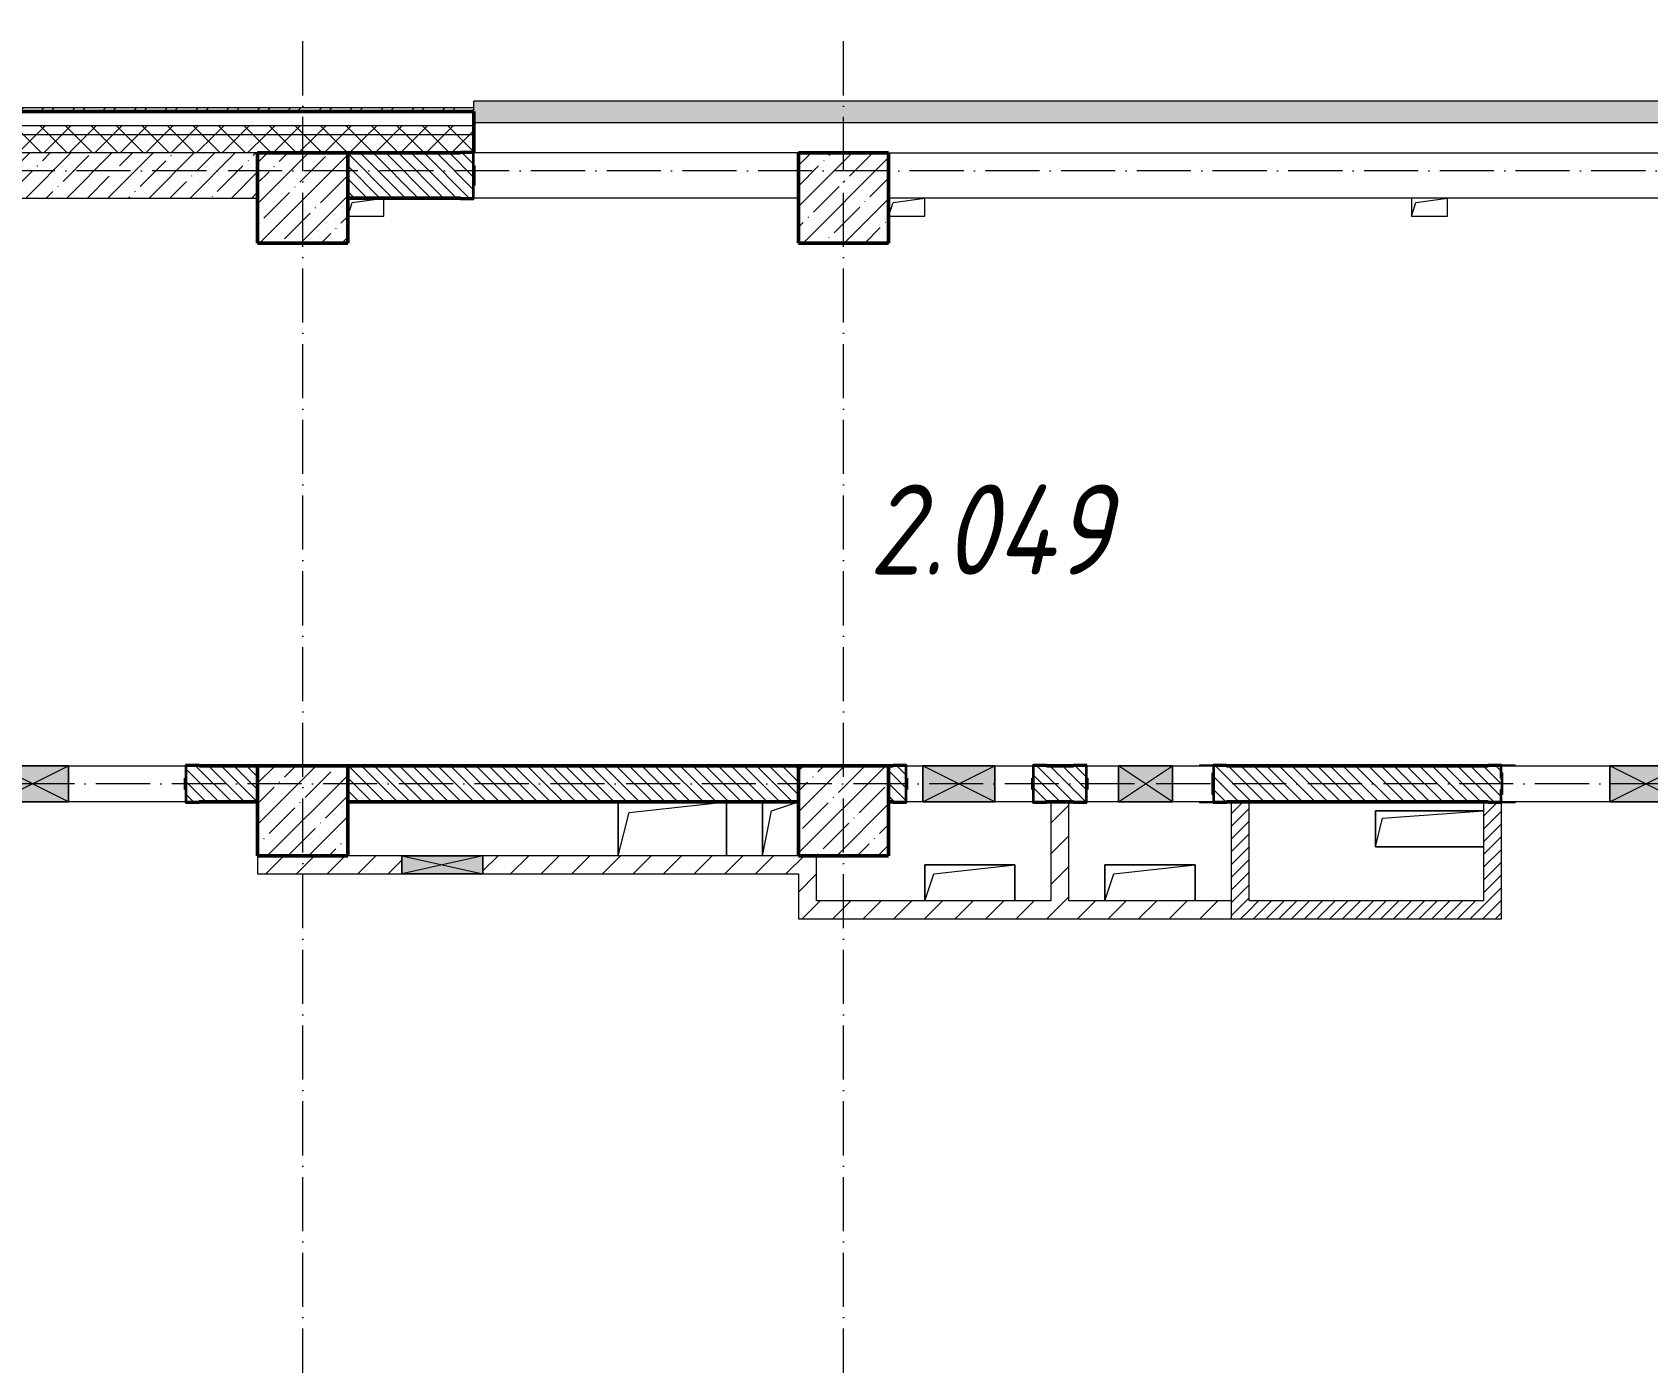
# Model space of a CAD drawing. Header units: millimetres. Extents: x -213536 to 1564669, y -45299 to 942238.
# Drawn here: x 568833 to 577793, y 574313 to 581695 of the extents above; entities that cross this region are included whole.
import ezdxf

# ---------------------------------------------------------------- set-up
doc = ezdxf.new("R2010")
doc.units = ezdxf.units.MM
doc.linetypes.add('50_200_ШТРИХ_1Т_ш5_п1_п1_', pattern=[700, 500, -100, 0, -100])
for name, color, linetype, lineweight in [('3.1) ЖБ окна 1.2 м', 102, 'Continuous', 30), ('A-DETL-GENF-OTLN', 7, 'Continuous', 9), ('A-FLOR-____-OTLN', 7, 'Continuous', 9), ('A-GENM-____-MCUT', 7, 'Continuous', 25), ('A-GENM-____-OTLN', 7, 'Continuous', 9), ('A-GENM-____-OTLN-1', 7, 'Continuous', 25), ('A-GLAZ-____-OTLN', 7, 'Continuous', 9), ('A-WALL-____-MCUT-1', 7, 'Continuous', 9), ('A-WALL-____-MCUT-2', 7, 'Continuous', 50), ('A-WALL-____-MCUT-3', 7, 'Continuous', 9), ('A-WALL-____-OTLN', 7, 'Continuous', 9), ('A-WALL-____-PATT-1', 7, 'Continuous', 9), ('A-WALL-FNSH-MCUT-1', 7, 'Continuous', 9), ('I-WALL-____-OTLN', 7, 'Continuous', 9), ('S-COLS-____-MCUT', 7, 'Continuous', 50), ('S-COLS-____-OTLN', 7, 'Continuous', 9), ('S-GRID-____-OTLN-1', 7, '50_200_ШТРИХ_1Т_ш5_п1_п1_', 9), ('Марки помещений', 7, 'Continuous', 9)]:
    doc.layers.add(name, color=color, linetype=linetype, lineweight=lineweight)
doc.layers.add('A-GLAZ-____-OTLN-1', color=7, linetype='Continuous', lineweight=9, true_color=0xc0c0c0)
doc.styles.add('ISOCPEUR_I_3', font='isocpeui.ttf', dxfattribs={"width": 0.85, "height": 2.2})
pattern_1 = [(45, (544282.64, 571544.04), (-70.71068, 70.71068), []), (135, (544282.64, 571544.04), (-70.71068, -70.71068), [])]
pattern_2 = [(45, (544282.64, 571544.04), (-114.04925, 114.04925), []), (45, (544396.69, 571544.04), (-114.04925, 114.04925), [201.612, -40.322, 3.353, -36.97])]
pattern_3 = [(135, (544282.637, 571544.04), (-35.35534, -35.35534), [])]
pattern_4 = [(45, (544282.64, 571544.04), (-84.8528, 84.8528), [])]
pattern_5 = [(45, (544282.637, 571544.04), (-35.35534, 35.35534), [])]

# ---------------------------------------------------------------- blocks, each defined once
blk = doc.blocks.new('BSC_Колонна _Прямоугольная - 500х500-V70-АР1_План отверстий 2 этажа в осях 1-64_А-ГГ')
at = {"layer": 'S-COLS-____-OTLN'}
h = blk.add_hatch(dxfattribs=at)
h.set_pattern_fill('FP_99', color=256, style=0, pattern_type=2)
h.set_pattern_definition([(45, (-29050, -5831.04), (-114.04925, 114.04925), []), (45, (-28935.95, -5831.04), (-114.04925, 114.04925), [201.613, -40.323, 3.353, -36.97])])
h.paths.add_polyline_path([(-250, -250), (250, -250), (250, 250), (-250, 250)], flags=0)
at = {"layer": 'S-COLS-____-MCUT'}
for p, q in [((250, 250), (-250, 250)), ((-250, 250), (-250, -250)), ((250, -250), (250, 250)), ((-250, -250), (250, -250))]:
    blk.add_line(p, q, dxfattribs=at)
blk = doc.blocks.new('BSC_Колонна _Прямоугольная - 500х500-V86-АР1_План отверстий 2 этажа в осях 1-64_А-ГГ')
at = {"layer": 'S-COLS-____-OTLN'}
h = blk.add_hatch(dxfattribs=at)
h.set_pattern_fill('FP_115', color=256, style=0, pattern_type=2)
h.set_pattern_definition([(45, (-26050, -5831.04), (-114.0493, 114.0493), []), (45, (-25935.95, -5831.04), (-114.0493, 114.0493), [201.613, -40.323, 3.353, -36.97])])
h.paths.add_polyline_path([(-250, -250), (250, -250), (250, 250), (-250, 250)], flags=0)
at = {"layer": 'S-COLS-____-MCUT'}
for p, q in [((250, 250), (-250, 250)), ((-250, 250), (-250, -250)), ((250, -250), (250, 250)), ((-250, -250), (250, -250))]:
    blk.add_line(p, q, dxfattribs=at)
blk = doc.blocks.new('BSC_Колонна _Прямоугольная - 500х500-V99-АР1_План отверстий 2 этажа в осях 1-64_А-ГГ')
at = {"layer": 'S-COLS-____-OTLN'}
h = blk.add_hatch(dxfattribs=at)
h.set_pattern_fill('FP_128', color=256, style=0, pattern_type=2)
h.set_pattern_definition([(45, (-26050, -9231.04), (-114.04925, 114.04925), []), (45, (-25935.95, -9231.04), (-114.04925, 114.04925), [201.613, -40.323, 3.353, -36.97])])
h.paths.add_polyline_path([(-250, -250), (250, -250), (250, 250), (-250, 250)], flags=0)
at = {"layer": 'S-COLS-____-MCUT'}
for p, q in [((250, 250), (-250, 250)), ((-250, 250), (-250, -250)), ((250, -250), (250, 250)), ((-250, -250), (250, -250))]:
    blk.add_line(p, q, dxfattribs=at)
blk = doc.blocks.new('Фахверк_СКБ_Уголок - 250_2700-27497298-АР1_План отверстий 2 этажа в осях 1-64_А-ГГ')
at = {"layer": 'A-GENM-____-MCUT'}
for p, q in [((200, 181), (125, 181)), ((125, 181), (125, 106)), ((200, 175), (200, 181)), ((125, 106), (131, 106)), ((131, 106), (131, 175)), ((131, 175), (200, 175)), ((131, -6), (125, -6)), ((125, -6), (125, -81)), ((125, -81), (200, -81)), ((131, -75), (131, -6)), ((200, -75), (131, -75)), ((200, -81), (200, -75))]:
    blk.add_line(p, q, dxfattribs=at)
blk = doc.blocks.new('Фахверк_СКБ_Уголок - 200_3960_зеркало-28268689-АР1_План отверстий 2 этажа в осях 1-64_А-ГГ')
at = {"layer": 'A-GENM-____-MCUT'}
for p, q in [((200, 156), (125, 156)), ((125, 156), (125, 81)), ((131, 81), (131, 150)), ((131, 150), (200, 150)), ((200, 150), (200, 156)), ((125, 81), (131, 81)), ((131, 19), (125, 19)), ((125, 19), (125, -56)), ((131, -50), (131, 19)), ((125, -56), (200, -56)), ((200, -50), (131, -50)), ((200, -56), (200, -50))]:
    blk.add_line(p, q, dxfattribs=at)
blk = doc.blocks.new('Фахверк_СКБ_Уголок - 200_3960-28268576-АР1_План отверстий 2 этажа в осях 1-64_А-ГГ')
at = {"layer": 'A-GENM-____-MCUT'}
for p, q in [((200, 156), (125, 156)), ((125, 156), (125, 81)), ((131, 81), (131, 150)), ((131, 150), (200, 150)), ((200, 150), (200, 156)), ((125, 81), (131, 81)), ((131, 19), (125, 19)), ((125, 19), (125, -56)), ((131, -50), (131, 19)), ((125, -56), (200, -56)), ((200, -50), (131, -50)), ((200, -56), (200, -50))]:
    blk.add_line(p, q, dxfattribs=at)
blk = doc.blocks.new('154_Стойка_СКБ_Уголок - СМ-2180_200-28268025-АР1_План отверстий 2 этажа в осях 1-64_А-ГГ')
at = {"layer": 'A-GENM-____-MCUT'}
for p, q in [((125, 156), (125, 81)), ((200, 156), (125, 156)), ((131, 81), (131, 150)), ((131, 150), (200, 150)), ((200, 150), (200, 156)), ((125, 81), (131, 81)), ((131, 19), (125, 19)), ((125, 19), (125, -56)), ((131, -50), (131, 19)), ((125, -56), (200, -56)), ((200, -50), (131, -50)), ((200, -56), (200, -50))]:
    blk.add_line(p, q, dxfattribs=at)
blk = doc.blocks.new('Стойка_Влож_Полоса боковая - Полоса-V142-АР1_План отверстий 2 этажа в осях 1-64_А-ГГ')
at = {"layer": 'A-GENM-____-OTLN'}
for p, q in [((-5, 60), (0, 60)), ((-5, -60), (-5, 60)), ((0, -60), (-5, -60))]:
    blk.add_line(p, q, dxfattribs=at)
blk = doc.blocks.new('Стойка_Влож_Уголок_Опорный - Уголок-28213941-АР1_План отверстий 2 этажа в осях 1-64_А-ГГ')
at = {"layer": 'A-GENM-____-OTLN'}
for p, q in [((-212, -6), (-212, 0)), ((0, 0), (0, -6)), ((-212, -75), (-212, -6)), ((-212, -6), (-206, -6)), ((-212, -75), (-206, -75)), ((-6, -6), (0, -6)), ((-6, -75), (0, -75)), ((0, -6), (0, -75))]:
    blk.add_line(p, q, dxfattribs=at)
blk = doc.blocks.new('154_Стойка_СКБ_Уголок - СМ-2480_200-28346303-АР1_План отверстий 2 этажа в осях 1-64_А-ГГ')
at = {"layer": 'A-GENM-____-MCUT'}
for p, q in [((125, 156), (125, 81)), ((200, 156), (125, 156)), ((131, 81), (131, 150)), ((131, 150), (200, 150)), ((200, 150), (200, 156)), ((125, 81), (131, 81)), ((131, 19), (125, 19)), ((125, 19), (125, -56)), ((131, -50), (131, 19)), ((125, -56), (200, -56)), ((200, -50), (131, -50)), ((200, -56), (200, -50))]:
    blk.add_line(p, q, dxfattribs=at)
blk = doc.blocks.new('Стойка_Влож_Полоса боковая - Полоса-28213942-АР1_План отверстий 2 этажа в осях 1-64_А-ГГ')
at = {"layer": 'A-GENM-____-OTLN'}
for p, q in [((-5, 60), (0, 60)), ((-5, -60), (-5, 60)), ((0, 31), (0, -31)), ((0, -60), (-5, -60))]:
    blk.add_line(p, q, dxfattribs=at)
blk = doc.blocks.new('AR_Отверстие прямоугольное _в плите_ - AR_Отверстие прямоугольное _в плите_-V147-АР1_План отверстий 2 этажа в осях 1-64_А-ГГ')
at = {"layer": 'A-GENM-____-OTLN'}
for p, q in [((250, 100), (-250, 100)), ((-250, 100), (-250, -100)), ((-200, 50), (250, 100)), ((250, -100), (250, 100)), ((-250, -100), (-200, 50))]:
    blk.add_line(p, q, dxfattribs=at)
blk = doc.blocks.new('AR_Отверстие прямоугольное _в плите_ - AR_Отверстие прямоугольное _в плите_-V157-АР1_План отверстий 2 этажа в осях 1-64_А-ГГ')
at = {"layer": 'A-GENM-____-OTLN'}
for p, q in [((300, 100), (-300, 100)), ((-300, 100), (-300, -100)), ((-260, 60), (300, 100)), ((-300, -100), (-260, 60)), ((-300, -100), (300, -100))]:
    blk.add_line(p, q, dxfattribs=at)
blk = doc.blocks.new('AR_Отверстие прямоугольное _в плите_ - AR_Отверстие прямоугольное _в плите_-V166-АР1_План отверстий 2 этажа в осях 1-64_А-ГГ')
at = {"layer": 'A-GENM-____-OTLN'}
for p, q in [((-100, -50), (-75, 25)), ((-75, 25), (100, 50)), ((100, -50), (100, 50)), ((-100, -50), (100, -50))]:
    blk.add_line(p, q, dxfattribs=at)
blk = doc.blocks.new('AR_Отверстие прямоугольное _в плите_ - AR_Отверстие прямоугольное _в плите_-V171-АР1_План отверстий 2 этажа в осях 1-64_А-ГГ')
at = {"layer": 'A-GENM-____-OTLN'}
for p, q in [((-100, 50), (-100, -50)), ((-100, -50), (-75, 25)), ((-75, 25), (100, 50)), ((100, -50), (100, 50)), ((-100, -50), (100, -50))]:
    blk.add_line(p, q, dxfattribs=at)
blk = doc.blocks.new('AR_Отверстие прямоугольное _в плите_ - AR_Отверстие прямоугольное _в плите_-V178-АР1_План отверстий 2 этажа в осях 1-64_А-ГГ')
at = {"layer": 'A-GENM-____-OTLN'}
for p, q in [((-100, 150), (-100, -150)), ((-100, -150), (-50, 100)), ((-50, 100), (100, 150))]:
    blk.add_line(p, q, dxfattribs=at)
blk = doc.blocks.new('AR_Отверстие прямоугольное _в плите_ - AR_Отверстие прямоугольное _в плите_-V182-АР1_План отверстий 2 этажа в осях 1-64_А-ГГ')
at = {"layer": 'A-GENM-____-OTLN'}
for p, q in [((-300, 150), (-300, -150)), ((-300, -150), (-240, 90)), ((-240, 90), (300, 150)), ((300, -150), (300, 150))]:
    blk.add_line(p, q, dxfattribs=at)
blk = doc.blocks.new('Отлив_СКБ - Отлив витража_120_НВФ-31885513-АР1_План отверстий 2 этажа в осях 1-64_А-ГГ')
at = {"layer": 'A-GLAZ-____-OTLN-1'}
for points in [[(7800, 2), (7800, 120), (0, 120), (0, 2), (4800.7, 2)], [(7800, 0), (7800, 2), (0, 2), (0, 0), (4800.7, 0)]]:
    blk.add_hatch(color=256, dxfattribs=at).paths.add_polyline_path(points, flags=0)
at = {"layer": 'A-GLAZ-____-OTLN'}
for p, q in [((0, 83), (0, 120)), ((7800, 120), (0, 120)), ((7800, 120), (7800, 83)), ((0, 2), (7800, 2)), ((7800, 0), (0, 0))]:
    blk.add_line(p, q, dxfattribs=at)
blk = doc.blocks.new('AR_Отверстие прямоугольное _в стене_ - AR_Отверстие прямоугольное _в стене__ЭОМ-36402302-АР1_План отверстий 2 этажа в осях 1-64_А-ГГ')
at = {"layer": 'A-GLAZ-____-OTLN'}
blk.add_hatch(color=256, dxfattribs=at).paths.add_polyline_path([(200, 100), (-200, 100), (-200, -100), (200, -100)], flags=0)
at = {"layer": 'A-DETL-GENF-OTLN'}
for p, q in [((-200, -100), (-200, 100)), ((-200, 100), (200, 100)), ((200, 100), (-200, -100)), ((-200, 100), (200, -100)), ((200, 100), (-200, 100)), ((-200, 100), (-200, -100)), ((200, 100), (200, -100)), ((200, -100), (200, 100)), ((200, -100), (-200, -100)), ((-200, -100), (200, -100))]:
    blk.add_line(p, q, dxfattribs=at)
blk = doc.blocks.new('AR_Отверстие прямоугольное _в стене__БезПР - AR_Отверстие прямоугольное _в стене__БезПР-36392850-АР1_План отверстий 2 этажа в осях 1-64_А-ГГ')
at = {"layer": 'A-GLAZ-____-OTLN'}
blk.add_hatch(color=256, dxfattribs=at).paths.add_polyline_path([(150, 100), (-150, 100), (-150, -100), (150, -100), (150, 85.2)], flags=0)
at = {"layer": 'A-DETL-GENF-OTLN'}
for p, q in [((-150, -100), (-150, 100)), ((-150, 100), (150, 100)), ((150, 100), (-150, -100)), ((-150, 100), (150, -100)), ((150, 100), (-150, 100)), ((-150, 100), (-150, -100)), ((150, 100), (150, -100)), ((150, -100), (150, 100)), ((150, -100), (-150, -100)), ((-150, -100), (150, -100))]:
    blk.add_line(p, q, dxfattribs=at)
blk = doc.blocks.new('AR_Отверстие прямоугольное _в стене__БезПР - AR_Отверстие прямоугольное _в стене__БезПР-36428632-АР1_План отверстий 2 этажа в осях 1-64_А-ГГ')
at = {"layer": 'A-GLAZ-____-OTLN'}
blk.add_hatch(color=256, dxfattribs=at).paths.add_polyline_path([(-200, -100), (200, -100), (200, 100), (-200, 100)], flags=0)
at = {"layer": 'A-DETL-GENF-OTLN'}
for p, q in [((-200, -100), (-200, 100)), ((-200, 100), (200, 100)), ((200, 100), (-200, -100)), ((-200, 100), (200, -100)), ((200, 100), (-200, 100)), ((-200, 100), (-200, -100)), ((200, 100), (200, -100)), ((200, -100), (200, 100)), ((200, -100), (-200, -100)), ((-200, -100), (200, -100))]:
    blk.add_line(p, q, dxfattribs=at)
at = {"layer": 'A-GLAZ-____-OTLN'}
blk.add_line((200, 100), (-200, 100), dxfattribs=at)
blk = doc.blocks.new('AR_Отверстие прямоугольное _в стене__БезПР - AR_Отверстие прямоугольное _в стене__БезПР-36427692-АР1_План отверстий 2 этажа в осях 1-64_А-ГГ')
at = {"layer": 'A-GLAZ-____-OTLN'}
blk.add_hatch(color=256, dxfattribs=at).paths.add_polyline_path([(225, -50), (225, 50), (-225, 50), (-225, -50)], flags=0)
at = {"layer": 'A-DETL-GENF-OTLN'}
for p, q in [((-225, -50), (-225, 50)), ((-225, 50), (225, 50)), ((225, 50), (-225, -50)), ((-225, 50), (225, -50)), ((225, 50), (-225, 50)), ((-225, 50), (-225, -50)), ((225, 50), (225, -50)), ((225, -50), (225, 50)), ((225, -50), (-225, -50)), ((-225, -50), (225, -50))]:
    blk.add_line(p, q, dxfattribs=at)
at = {"layer": 'A-GLAZ-____-OTLN'}
blk.add_line((225, 50), (-225, 50), dxfattribs=at)
blk = doc.blocks.new('2этаж')
at = {"layer": 'S-GRID-____-OTLN-1', "color": 251, "ltscale": 0.6, "true_color": 0x636466}
for p, q in [((10458.3, 454533.3), (10458.3, 469166.5)), ((13458.3, 454533.3), (13458.3, 469166.5)), ((88482.7, 468397), (-20037.2, 468397)), ((74727.1, 464997), (-20260.4, 464997))]:
    blk.add_line(p, q, dxfattribs=at)

msp = doc.modelspace()

# ---------------------------------------------------------------- hatches: boundary and pattern name
at = {"layer": 'A-WALL-____-PATT-1'}
h = msp.add_hatch(dxfattribs=at)
h.set_pattern_fill('FP_3', color=256, style=0, pattern_type=2)
h.set_pattern_definition([(45, (544282.64, 571544.04), (-85.5366, 85.5366), []), (45, (544339.66, 571544.04), (-85.5366, 85.5366), [])])
h.paths.add_polyline_path([(582597.6, 581255.1), (582597.6, 581275.1), (582082.6, 581275.1), (582082.6, 581255.1)], flags=0)
h.paths.add_polyline_path([(580282.6, 581255.1), (580282.6, 581275.1), (579082.6, 581275.1), (579082.6, 581255.1), (579618.2, 581255.1)], flags=0)
h.paths.add_polyline_path([(571282.6, 581255.1), (571282.6, 581275.1), (568132.6, 581275.1), (568132.6, 581255.1), (569013.4, 581255.1)], flags=0)
h = msp.add_hatch(dxfattribs=at)
h.set_pattern_fill('FP_1', color=256, style=0, pattern_type=2)
h.set_pattern_definition(pattern_1)
h.paths.add_polyline_path([(618632.6, 581125.1), (618632.6, 581175.1), (612282.6, 581175.1), (612282.6, 581125.1), (618502.4, 581125.1)], flags=0)
h.paths.add_polyline_path([(609665.1, 581125.1), (610482.6, 581125.1), (610482.6, 581175.1), (609282.6, 581175.1), (609282.6, 581125.1)], flags=0)
h.paths.add_polyline_path([(607482.6, 581125.1), (607482.6, 581175.1), (606282.6, 581175.1), (606282.6, 581125.1), (607013.9, 581125.1)], flags=0)
h.paths.add_polyline_path([(604482.6, 581125.1), (604482.6, 581175.1), (603282.6, 581175.1), (603282.6, 581125.1), (604362.7, 581125.1)], flags=0)
h.paths.add_polyline_path([(601482.6, 581125.1), (601482.6, 581175.1), (600282.6, 581175.1), (600282.6, 581125.1), (600827.8, 581125.1)], flags=0)
h.paths.add_polyline_path([(597282.6, 581125.1), (598482.6, 581125.1), (598482.6, 581175.1), (597282.6, 581175.1)], flags=0)
h.paths.add_polyline_path([(594282.6, 581125.1), (595482.6, 581125.1), (595482.6, 581175.1), (594282.6, 581175.1)], flags=0)
h.paths.add_polyline_path([(591990.5, 581125.1), (592482.6, 581125.1), (592482.6, 581175.1), (591282.6, 581175.1), (591282.6, 581125.1)], flags=0)
h.paths.add_polyline_path([(589482.6, 581125.1), (589482.6, 581175.1), (588282.6, 581175.1), (588282.6, 581125.1), (588455.6, 581125.1)], flags=0)
h.paths.add_polyline_path([(586482.6, 581125.1), (586482.6, 581175.1), (585282.6, 581175.1), (585282.6, 581125.1), (585804.4, 581125.1)], flags=0)
h.paths.add_polyline_path([(582082.6, 581125.1), (583482.6, 581125.1), (583482.6, 581175.1), (582082.6, 581175.1)], flags=0)
h.paths.add_polyline_path([(580282.6, 581125.1), (580282.6, 581175.1), (579082.6, 581175.1), (579082.6, 581125.1), (579618.2, 581125.1)], flags=0)
h.paths.add_polyline_path([(571282.6, 581125.1), (571282.6, 581175.1), (568112.6, 581175.1), (568112.6, 581125.1), (569013.4, 581125.1)], flags=0)
h = msp.add_hatch(dxfattribs=at)
h.set_pattern_fill('FP_1', color=256, style=0, pattern_type=2)
h.set_pattern_definition(pattern_1)
h.paths.add_polyline_path([(618632.6, 581025.1), (618632.6, 581125.1), (612282.6, 581125.1), (612282.6, 581031.1), (612357.6, 581031.1), (612357.6, 581025.1), (618502.4, 581025.1)], flags=0)
h.paths.add_polyline_path([(609665.1, 581025.1), (610407.6, 581025.1), (610407.6, 581031.1), (610482.6, 581031.1), (610482.6, 581125.1), (609282.6, 581125.1), (609282.6, 581031.1), (609357.6, 581031.1), (609357.6, 581025.1)], flags=0)
h.paths.add_polyline_path([(607407.6, 581025.1), (607407.6, 581031.1), (607482.6, 581031.1), (607482.6, 581125.1), (606282.6, 581125.1), (606282.6, 581031.1), (606357.6, 581031.1), (606357.6, 581025.1), (607132.6, 581025.1)], flags=0)
h.paths.add_polyline_path([(603632.6, 581025.1), (604407.6, 581025.1), (604407.6, 581031.1), (604482.6, 581031.1), (604482.6, 581125.1), (603282.6, 581125.1), (603282.6, 581031.1), (603357.6, 581031.1), (603357.6, 581025.1), (603479, 581025.1)], flags=0)
h.paths.add_polyline_path([(600827.8, 581025.1), (601407.6, 581025.1), (601407.6, 581031.1), (601482.6, 581031.1), (601482.6, 581125.1), (600282.6, 581125.1), (600282.6, 581031.1), (600357.6, 581031.1), (600357.6, 581025.1)], flags=0)
h.paths.add_polyline_path([(598132.6, 581025.1), (598407.6, 581025.1), (598407.6, 581031.1), (598482.6, 581031.1), (598482.6, 581125.1), (597282.6, 581125.1), (597282.6, 581031.1), (597357.6, 581031.1), (597357.6, 581025.1), (597632.6, 581025.1)], flags=0)
h.paths.add_polyline_path([(595132.6, 581025.1), (595407.6, 581025.1), (595407.6, 581031.1), (595482.6, 581031.1), (595482.6, 581125.1), (594282.6, 581125.1), (594282.6, 581031.1), (594357.6, 581031.1), (594357.6, 581025.1), (594641.7, 581025.1)], flags=0)
h.paths.add_polyline_path([(592407.6, 581025.1), (592407.6, 581031.1), (592482.6, 581031.1), (592482.6, 581125.1), (591282.6, 581125.1), (591282.6, 581031.1), (591357.6, 581031.1), (591357.6, 581025.1), (591990.5, 581025.1)], flags=0)
h.paths.add_polyline_path([(589407.6, 581025.1), (589407.6, 581031.1), (589482.6, 581031.1), (589482.6, 581125.1), (588282.6, 581125.1), (588282.6, 581031.1), (588357.6, 581031.1), (588357.6, 581025.1), (589132.6, 581025.1)], flags=0)
h.paths.add_polyline_path([(585357.6, 581025.1), (586407.6, 581025.1), (586407.6, 581031.1), (586482.6, 581031.1), (586482.6, 581125.1), (585282.6, 581125.1), (585282.6, 581031.1), (585357.6, 581031.1)], flags=0)
h.paths.add_polyline_path([(583132.6, 581025.1), (583407.6, 581025.1), (583407.6, 581031.1), (583482.6, 581031.1), (583482.6, 581125.1), (582082.6, 581125.1), (582082.6, 581025.1), (582582.6, 581025.1)], flags=0)
h.paths.add_polyline_path([(579618.2, 581025.1), (580207.6, 581025.1), (580207.6, 581031.1), (580282.6, 581031.1), (580282.6, 581125.1), (579082.6, 581125.1), (579082.6, 581025.1), (579582.6, 581025.1)], flags=0)
h.paths.add_polyline_path([(571207.6, 581025.1), (571207.6, 581031.1), (571282.6, 581031.1), (571282.6, 581125.1), (568112.6, 581125.1), (568112.6, 581025.1), (570582.6, 581025.1)], flags=0)
h = msp.add_hatch(dxfattribs=at)
h.set_pattern_fill('FP_25', color=256, style=0, pattern_type=2)
h.set_pattern_definition(pattern_2)
h.paths.add_polyline_path([(570082.6, 580775.1), (570082.6, 581025.1), (567832.6, 581025.1), (567832.6, 580775.1), (569013.4, 580775.1)], flags=0)
h = msp.add_hatch(dxfattribs=at)
h.set_pattern_fill('FP_6', color=256, style=0, pattern_type=2)
h.set_pattern_definition(pattern_3)
h.paths.add_polyline_path([(571207.6, 580775.1), (571276.6, 580775.1), (571276.6, 580844.1), (571282.6, 580844.1), (571282.6, 580956.1), (571276.6, 580956.1), (571276.6, 581025.1), (570582.6, 581025.1), (570582.6, 580775.1)], flags=0)
h = msp.add_hatch(dxfattribs=at)
h.set_pattern_fill('FP_6', color=256, style=0, pattern_type=2)
h.set_pattern_definition(pattern_3)
h.paths.add_polyline_path([(569688.6, 577425.1), (570082.6, 577425.1), (570082.6, 577625.1), (569688.6, 577625.1), (569688.6, 577556.1), (569682.6, 577556.1), (569682.6, 577494.1), (569688.6, 577494.1), (569688.6, 577428.1)], flags=0)
h.paths.add_polyline_path([(567907.6, 577425.1), (567976.6, 577425.1), (567976.6, 577494.1), (567982.6, 577494.1), (567982.6, 577556.1), (567976.6, 577556.1), (567976.6, 577625.1), (567132.6, 577625.1), (567132.6, 577425.1), (567246, 577425.1)], flags=0)
h.paths.add_polyline_path([(566582.6, 577425.1), (566732.6, 577425.1), (566732.6, 577625.1), (566582.6, 577625.1)], flags=0)
h = msp.add_hatch(dxfattribs=at)
h.set_pattern_fill('FP_6', color=256, style=0, pattern_type=2)
h.set_pattern_definition(pattern_3)
h.paths.add_polyline_path([(573082.6, 577425.1), (573082.6, 577625.1), (570582.6, 577625.1), (570582.6, 577425.1), (572548.4, 577425.1)], flags=0)
h = msp.add_hatch(dxfattribs=at)
h.set_pattern_fill('FP_6', color=256, style=0, pattern_type=2)
h.set_pattern_definition(pattern_3)
h.paths.add_polyline_path([(578757.6, 577425.1), (579082.6, 577425.1), (579082.6, 577625.1), (578688.6, 577625.1), (578688.6, 577556.1), (578682.6, 577556.1), (578682.6, 577494.1), (578688.6, 577494.1), (578688.6, 577425.1)], flags=0)
h.paths.add_polyline_path([(576907.6, 577425.1), (576976.6, 577425.1), (576976.6, 577494.1), (576982.6, 577494.1), (576982.6, 577556.1), (576976.6, 577556.1), (576976.6, 577625.1), (575388.6, 577625.1), (575388.6, 577556.1), (575382.6, 577556.1), (575382.6, 577494.1), (575388.6, 577494.1), (575388.6, 577425.1), (576083.3, 577425.1)], flags=0)
h.paths.add_polyline_path([(574388.6, 577425.1), (574676.6, 577425.1), (574676.6, 577494.1), (574682.6, 577494.1), (574682.6, 577556.1), (574676.6, 577556.1), (574676.6, 577625.1), (574388.6, 577625.1), (574388.6, 577556.1), (574382.6, 577556.1), (574382.6, 577494.1), (574388.6, 577494.1), (574388.6, 577429.1)], flags=0)
h.paths.add_polyline_path([(573582.6, 577425.1), (573676.6, 577425.1), (573676.6, 577494.1), (573682.6, 577494.1), (573682.6, 577556.1), (573676.6, 577556.1), (573676.6, 577625.1), (573582.6, 577625.1), (573582.6, 577519.1)], flags=0)
h = msp.add_hatch(dxfattribs=at)
h.set_pattern_fill('FP_4', color=256, style=0, pattern_type=2)
h.set_pattern_definition(pattern_4)
h.paths.add_polyline_path([(574582.6, 576875.1), (574582.6, 577425.1), (574482.6, 577425.1), (574482.6, 576875.1)], flags=0)
h = msp.add_hatch(dxfattribs=at)
h.set_pattern_fill('FP_5', color=256, style=0, pattern_type=2)
h.set_pattern_definition(pattern_5)
h.paths.add_polyline_path([(575582.6, 576775.1), (575582.6, 577425.1), (575482.6, 577425.1), (575482.6, 576775.1)], flags=0)
h = msp.add_hatch(dxfattribs=at)
h.set_pattern_fill('FP_5', color=256, style=0, pattern_type=2)
h.set_pattern_definition(pattern_5)
h.paths.add_polyline_path([(576982.6, 576775.1), (576981.5, 577419.1), (576907.6, 577419.1), (576907.6, 577425.1), (576882.6, 577425.1), (576882.6, 576775.1)], flags=0)
h = msp.add_hatch(dxfattribs=at)
h.set_pattern_fill('FP_4', color=256, style=0, pattern_type=2)
h.set_pattern_definition(pattern_4)
h.paths.add_polyline_path([(570882.6, 577025.1), (570882.6, 577125.1), (570082.6, 577125.1), (570082.6, 577025.1), (570582.6, 577025.1)], flags=0)
h.paths.add_polyline_path([(571332.6, 577025.1), (573182.6, 577025.1), (573182.6, 577125.1), (571332.6, 577125.1), (571332.6, 577083.4)], flags=0)
h = msp.add_hatch(dxfattribs=at)
h.set_pattern_fill('FP_4', color=256, style=0, pattern_type=2)
h.set_pattern_definition(pattern_4)
h.paths.add_polyline_path([(573182.6, 576875.1), (573182.6, 577025.1), (573082.6, 577025.1), (573082.6, 576875.1)], flags=0)
h = msp.add_hatch(dxfattribs=at)
h.set_pattern_fill('FP_4', color=256, style=0, pattern_type=2)
h.set_pattern_definition(pattern_4)
h.paths.add_polyline_path([(574315.8, 576775.1), (575482.6, 576775.1), (575482.6, 576875.1), (573082.6, 576875.1), (573082.6, 576775.1)], flags=0)
h = msp.add_hatch(dxfattribs=at)
h.set_pattern_fill('FP_5', color=256, style=0, pattern_type=2)
h.set_pattern_definition(pattern_5)
h.paths.add_polyline_path([(576882.6, 576775.1), (576882.6, 576875.1), (575582.6, 576875.1), (575582.6, 576775.1), (576083.3, 576775.1)], flags=0)
at = {"layer": 'S-COLS-____-OTLN'}
h = msp.add_hatch(dxfattribs=at)
h.set_pattern_fill('FP_25', color=256, style=0, pattern_type=2)
h.set_pattern_definition(pattern_2)
h.paths.add_polyline_path([(573082.6, 580525.1), (573582.6, 580525.1), (573582.6, 581025.1), (573082.6, 581025.1)], flags=0)

# ---------------------------------------------------------------- linework, layer by layer
at = {"layer": 'A-FLOR-____-OTLN'}
for p, q in [((572082.6, 577125.1), (572082.6, 577425.1)), ((572682.6, 577425.1), (572682.6, 577125.1)), ((572882.6, 577125.1), (572882.6, 577425.1)), ((576282.6, 577375.1), (576882.6, 577375.1)), ((576282.6, 577175.1), (576282.6, 577375.1)), ((576882.6, 577175.1), (576282.6, 577175.1)), ((573782.6, 577075.1), (574282.6, 577075.1)), ((573782.6, 576875.1), (573782.6, 577075.1)), ((574282.6, 577075.1), (574282.6, 576875.1)), ((574782.6, 577075.1), (575282.6, 577075.1)), ((574782.6, 576875.1), (574782.6, 577075.1)), ((575282.6, 577075.1), (575282.6, 576875.1))]:
    msp.add_line(p, q, dxfattribs=at)
at = {"layer": 'A-WALL-____-MCUT-1'}
for p, q in [((570082.6, 581025.1), (566932.6, 581025.1)), ((566932.6, 580775.1), (570082.6, 580775.1))]:
    msp.add_line(p, q, dxfattribs=at)
at = {"layer": 'A-WALL-____-MCUT-2'}
for p, q in [((571282.6, 581255.1), (568112.6, 581255.1)), ((571282.6, 581031.1), (571282.6, 581255.1)), ((570582.6, 581025.1), (571207.6, 581025.1)), ((571282.6, 580844.1), (571282.6, 580956.1)), ((570582.6, 580775.1), (571207.6, 580775.1)), ((570082.6, 577625.1), (569757.6, 577625.1)), ((573082.6, 577625.1), (570582.6, 577625.1)), ((573607.6, 577625.1), (573582.6, 577625.1)), ((574607.6, 577625.1), (574457.6, 577625.1)), ((576907.6, 577625.1), (575457.6, 577625.1)), ((569682.6, 577556.1), (569682.6, 577494.1)), ((573682.6, 577494.1), (573682.6, 577556.1)), ((574382.6, 577556.1), (574382.6, 577494.1)), ((574682.6, 577494.1), (574682.6, 577556.1)), ((575382.6, 577556.1), (575382.6, 577494.1)), ((569757.6, 577425.1), (570082.6, 577425.1)), ((570582.6, 577425.1), (573082.6, 577425.1)), ((573582.6, 577425.1), (573607.6, 577425.1)), ((574457.6, 577425.1), (574607.6, 577425.1)), ((575457.6, 577425.1), (576907.6, 577425.1))]:
    msp.add_line(p, q, dxfattribs=at)
at = {"layer": 'A-WALL-____-MCUT-3'}
for p, q in [((571282.6, 581175.1), (568112.6, 581175.1)), ((571282.6, 581125.1), (568112.6, 581125.1))]:
    msp.add_line(p, q, dxfattribs=at)
at = {"layer": 'A-WALL-____-OTLN'}
for p, q in [((573082.6, 581025.1), (571282.6, 581025.1)), ((573582.6, 581025.1), (573582.6, 581025.1)), ((573582.6, 581025.1), (579082.6, 581025.1)), ((573082.6, 580775.1), (571282.6, 580775.1)), ((579082.6, 580775.1), (573582.6, 580775.1))]:
    msp.add_line(p, q, dxfattribs=at)
at = {"layer": 'A-WALL-FNSH-MCUT-1'}
for p, q in [((571282.6, 581275.1), (568132.6, 581275.1)), ((571282.6, 581255.1), (571282.6, 581275.1)), ((571282.6, 581255.1), (571282.6, 581255.1)), ((574482.6, 577425.1), (574482.6, 576875.1)), ((574582.6, 576875.1), (574582.6, 577425.1)), ((575482.6, 577425.1), (575482.6, 576775.1)), ((575582.6, 576875.1), (575582.6, 577425.1)), ((576882.6, 577425.1), (576882.6, 576875.1)), ((576982.6, 576775.1), (576982.6, 577419.1)), ((570082.6, 577125.1), (570082.6, 577025.1)), ((570882.6, 577125.1), (570582.6, 577125.1)), ((573082.6, 577125.1), (571332.6, 577125.1)), ((573182.6, 576875.1), (573182.6, 577125.1)), ((570082.6, 577025.1), (570882.6, 577025.1)), ((571332.6, 577025.1), (573082.6, 577025.1)), ((573082.6, 577025.1), (573082.6, 576775.1)), ((574482.6, 576875.1), (573182.6, 576875.1)), ((575482.6, 576875.1), (574582.6, 576875.1)), ((576882.6, 576875.1), (575582.6, 576875.1)), ((573082.6, 576775.1), (576982.6, 576775.1))]:
    msp.add_line(p, q, dxfattribs=at)
at = {"layer": 'I-WALL-____-OTLN'}
for p, q in [((569032.6, 577625.1), (569682.6, 577625.1)), ((573682.6, 577625.1), (573772.6, 577625.1)), ((574172.6, 577625.1), (574382.6, 577625.1)), ((574682.6, 577625.1), (574857.6, 577625.1)), ((575157.6, 577625.1), (575382.6, 577625.1)), ((576982.6, 577625.1), (577582.6, 577625.1)), ((569682.6, 577425.1), (569032.6, 577425.1)), ((573772.6, 577425.1), (573682.6, 577425.1)), ((574382.6, 577425.1), (574172.6, 577425.1)), ((574857.6, 577425.1), (574682.6, 577425.1)), ((575382.6, 577425.1), (575157.6, 577425.1)), ((577582.6, 577425.1), (576982.6, 577425.1))]:
    msp.add_line(p, q, dxfattribs=at)
at = {"layer": 'S-COLS-____-MCUT'}
for p, q in [((573582.6, 581025.1), (573082.6, 581025.1)), ((573082.6, 581025.1), (573082.6, 580525.1)), ((573582.6, 580525.1), (573582.6, 581025.1)), ((573082.6, 580525.1), (573582.6, 580525.1))]:
    msp.add_line(p, q, dxfattribs=at)

# ---------------------------------------------------------------- block references
at = {"layer": '3.1) ЖБ окна 1.2 м'}
msp.add_blockref('2этаж', (559874.3, 112528.1), dxfattribs=at)
at = {"layer": 'A-GENM-____-OTLN'}
for name, p in [('AR_Отверстие прямоугольное _в плите_ - AR_Отверстие прямоугольное _в плите_-V166-АР1_План отверстий 2 этажа в осях 1-64_А-ГГ', (570682.6, 580725.1)), ('AR_Отверстие прямоугольное _в плите_ - AR_Отверстие прямоугольное _в плите_-V166-АР1_План отверстий 2 этажа в осях 1-64_А-ГГ', (573682.6, 580725.1)), ('AR_Отверстие прямоугольное _в плите_ - AR_Отверстие прямоугольное _в плите_-V171-АР1_План отверстий 2 этажа в осях 1-64_А-ГГ', (576582.6, 580725.1)), ('Стойка_Влож_Полоса боковая - Полоса-V142-АР1_План отверстий 2 этажа в осях 1-64_А-ГГ', (575382.6, 577525.1)), ('AR_Отверстие прямоугольное _в плите_ - AR_Отверстие прямоугольное _в плите_-V182-АР1_План отверстий 2 этажа в осях 1-64_А-ГГ', (572382.6, 577275.1)), ('AR_Отверстие прямоугольное _в плите_ - AR_Отверстие прямоугольное _в плите_-V178-АР1_План отверстий 2 этажа в осях 1-64_А-ГГ', (572982.6, 577275.1)), ('AR_Отверстие прямоугольное _в плите_ - AR_Отверстие прямоугольное _в плите_-V157-АР1_План отверстий 2 этажа в осях 1-64_А-ГГ', (576582.6, 577275.1)), ('AR_Отверстие прямоугольное _в плите_ - AR_Отверстие прямоугольное _в плите_-V147-АР1_План отверстий 2 этажа в осях 1-64_А-ГГ', (574032.6, 576975.1)), ('AR_Отверстие прямоугольное _в плите_ - AR_Отверстие прямоугольное _в плите_-V147-АР1_План отверстий 2 этажа в осях 1-64_А-ГГ', (575032.6, 576975.1))]:
    msp.add_blockref(name, p, dxfattribs=at)
for name, p, rotation in [('Стойка_Влож_Уголок_Опорный - Уголок-28213941-АР1_План отверстий 2 этажа в осях 1-64_А-ГГ', (575382.6, 577419.1), 269.9999999999995), ('Стойка_Влож_Уголок_Опорный - Уголок-28213941-АР1_План отверстий 2 этажа в осях 1-64_А-ГГ', (576982.6, 577631.1), 89.99999999999955), ('Стойка_Влож_Полоса боковая - Полоса-28213942-АР1_План отверстий 2 этажа в осях 1-64_А-ГГ', (576982.6, 577525.1), 180)]:
    msp.add_blockref(name, p, dxfattribs=dict(at, rotation=rotation))
at = {"layer": 'A-GENM-____-OTLN-1', "rotation": 180}
for name, p in [('Фахверк_СКБ_Уголок - 250_2700-27497298-АР1_План отверстий 2 этажа в осях 1-64_А-ГГ', (571407.6, 580950.1)), ('Фахверк_СКБ_Уголок - 200_3960_зеркало-28268689-АР1_План отверстий 2 этажа в осях 1-64_А-ГГ', (573807.6, 577575.1)), ('Фахверк_СКБ_Уголок - 200_3960_зеркало-28268689-АР1_План отверстий 2 этажа в осях 1-64_А-ГГ', (574807.6, 577575.1)), ('154_Стойка_СКБ_Уголок - СМ-2480_200-28346303-АР1_План отверстий 2 этажа в осях 1-64_А-ГГ', (577107.6, 577575.1))]:
    msp.add_blockref(name, p, dxfattribs=at)
at = {"layer": 'A-GENM-____-OTLN-1'}
for name, p in [('Фахверк_СКБ_Уголок - 200_3960-28268576-АР1_План отверстий 2 этажа в осях 1-64_А-ГГ', (569557.6, 577475.1)), ('Фахверк_СКБ_Уголок - 200_3960-28268576-АР1_План отверстий 2 этажа в осях 1-64_А-ГГ', (574257.6, 577475.1)), ('154_Стойка_СКБ_Уголок - СМ-2180_200-28268025-АР1_План отверстий 2 этажа в осях 1-64_А-ГГ', (575257.6, 577475.1))]:
    msp.add_blockref(name, p, dxfattribs=at)
at = {"layer": 'A-GLAZ-____-OTLN'}
for name, p in [('Отлив_СКБ - Отлив витража_120_НВФ-31885513-АР1_План отверстий 2 этажа в осях 1-64_А-ГГ', (571282.6, 581192.1)), ('AR_Отверстие прямоугольное _в стене__БезПР - AR_Отверстие прямоугольное _в стене__БезПР-36427692-АР1_План отверстий 2 этажа в осях 1-64_А-ГГ', (571107.6, 577075.1))]:
    msp.add_blockref(name, p, dxfattribs=at)
at = {"layer": 'A-GLAZ-____-OTLN', "rotation": 180}
for name, p in [('AR_Отверстие прямоугольное _в стене__БезПР - AR_Отверстие прямоугольное _в стене__БезПР-36428632-АР1_План отверстий 2 этажа в осях 1-64_А-ГГ', (568832.6, 577525.1)), ('AR_Отверстие прямоугольное _в стене_ - AR_Отверстие прямоугольное _в стене__ЭОМ-36402302-АР1_План отверстий 2 этажа в осях 1-64_А-ГГ', (573972.6, 577525.1)), ('AR_Отверстие прямоугольное _в стене__БезПР - AR_Отверстие прямоугольное _в стене__БезПР-36392850-АР1_План отверстий 2 этажа в осях 1-64_А-ГГ', (575007.6, 577525.1)), ('AR_Отверстие прямоугольное _в стене__БезПР - AR_Отверстие прямоугольное _в стене__БезПР-36428632-АР1_План отверстий 2 этажа в осях 1-64_А-ГГ', (577782.6, 577525.1))]:
    msp.add_blockref(name, p, dxfattribs=at)
at = {"layer": 'S-COLS-____-OTLN'}
for name, p in [('BSC_Колонна _Прямоугольная - 500х500-V99-АР1_План отверстий 2 этажа в осях 1-64_А-ГГ', (570332.6, 580775.1)), ('BSC_Колонна _Прямоугольная - 500х500-V86-АР1_План отверстий 2 этажа в осях 1-64_А-ГГ', (570332.6, 577375.1)), ('BSC_Колонна _Прямоугольная - 500х500-V70-АР1_План отверстий 2 этажа в осях 1-64_А-ГГ', (573332.6, 577375.1))]:
    msp.add_blockref(name, p, dxfattribs=at)

# ---------------------------------------------------------------- texts
at = {"layer": 'Марки помещений', "insert": (573473.4, 579185.8), "char_height": 500, "width": 817.721, "attachment_point": 1, "style": 'ISOCPEUR_I_3'}
msp.add_mtext('2.049', dxfattribs=at)

doc.saveas('drawing.dxf')
